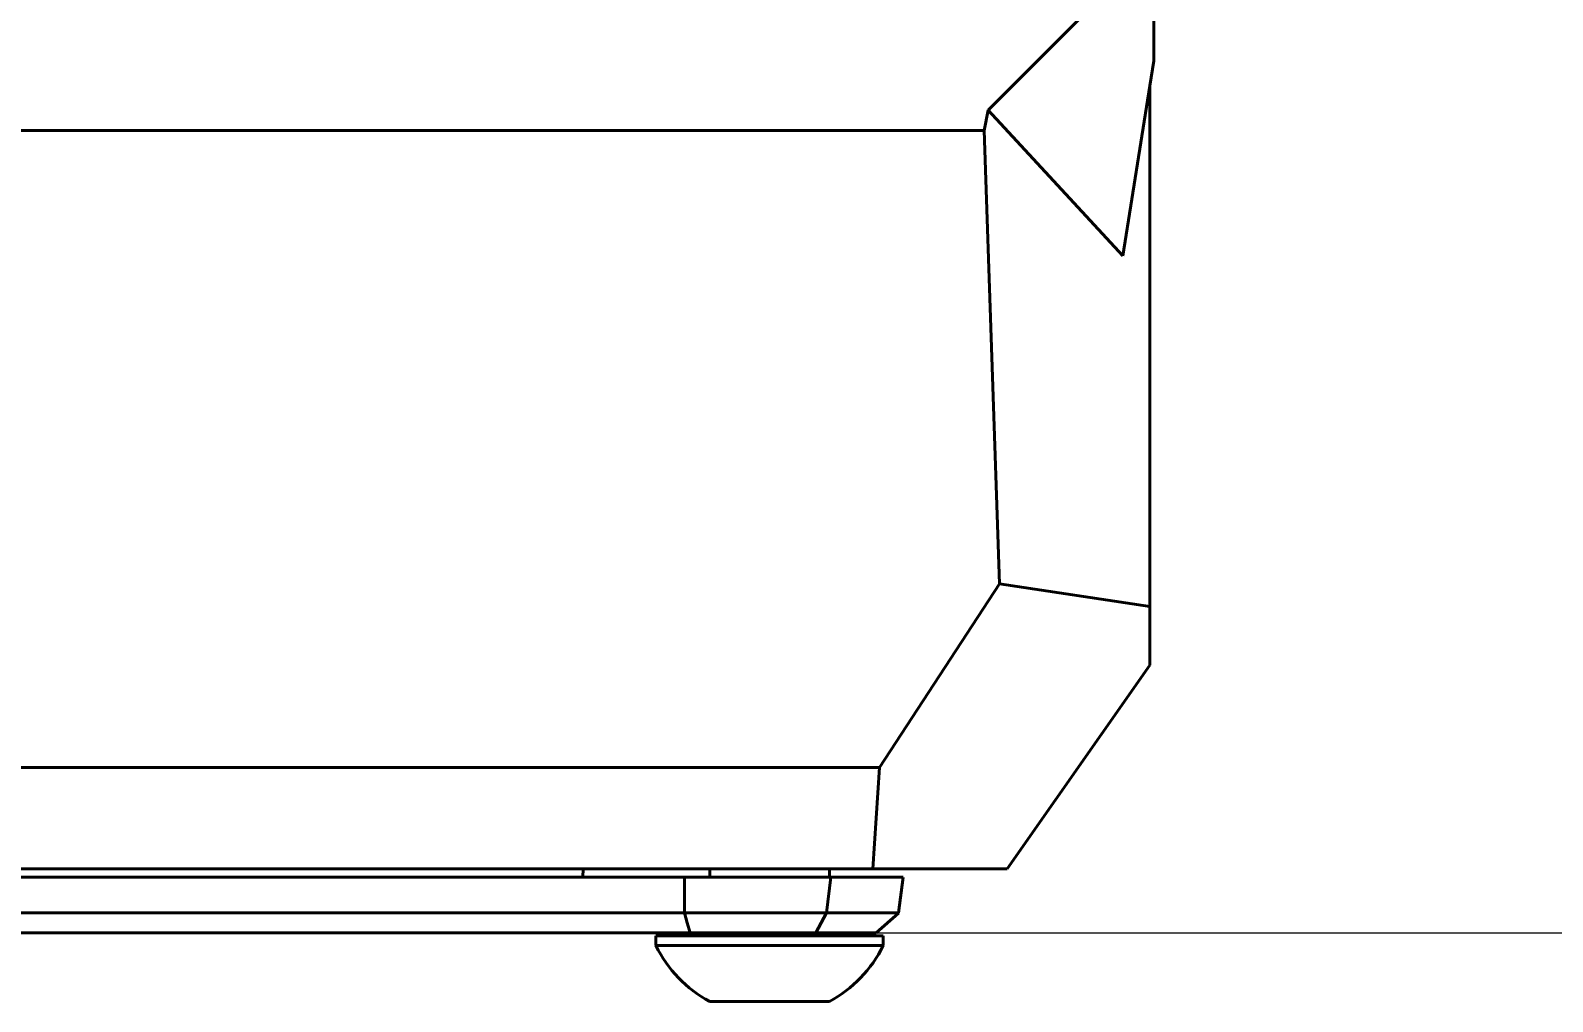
# Model space of a CAD drawing. Header units: millimetres. Extents: x 15 to 415, y 5 to 292.
# Drawn here: x 114.74 to 133.83, y 66.22 to 78.4 of the extents above; entities that cross this region are included whole.
import ezdxf

# ---------------------------------------------------------------- set-up
doc = ezdxf.new("R2010")
doc.units = ezdxf.units.MM
doc.layers.add('Annotations', color=7, linetype='Continuous')
doc.layers.add('Geometries', color=7, linetype='Continuous')
doc.styles.add('Shapr4', font='txt', dxfattribs={"height": 3.3495})
doc.dimstyles.new('ISO-25', dxfattribs={"dimtxt": 2.5, "dimasz": 2.5, "dimexe": 1.25, "dimexo": 0.625, "dimtad": 1, "dimtxsty": 'Standard', "dimcen": 2.5, "dimadec": 0, "dimazin": 0, "dimtfac": 1, "dimtmove": 0, "dimatfit": 3, "dimfxl": 1, "dimarcsym": 0})

# ---------------------------------------------------------------- blocks, each defined once
blk = doc.blocks.new('*D4')
at = {"layer": 'Annotations', "color": 0, "linetype": 'Continuous', "lineweight": 15}
for p, q in [((126.884, 146.28), (154.083, 146.28)), ((152.833, 143.78), (152.833, 69.582)), ((113.965, 67.082), (154.083, 67.082))]:
    blk.add_line(p, q, dxfattribs=at)
at = {"layer": 'Annotations', "color": 0}
for points in [[(153.25, 143.78), (152.417, 143.78), (152.833, 146.28)], [(152.417, 69.582), (153.25, 69.582), (152.833, 67.082)]]:
    blk.add_solid(points, dxfattribs=at)
at = {"layer": 'Defpoints', "color": 0}
for p in [(126.259, 146.28), (113.34, 67.082), (152.833, 67.082)]:
    blk.add_point(p, dxfattribs=at)
at = {"layer": 'Annotations', "color": 0, "lineweight": 15, "insert": (150.14, 103.851), "char_height": 3.3495, "attachment_point": 5, "rotation": 90, "style": 'Shapr4'}
blk.add_mtext('\\A1;158,4', dxfattribs=at)

msp = doc.modelspace()

# ---------------------------------------------------------------- linework, layer by layer
at = {"layer": 'Geometries', "linetype": 'Continuous', "lineweight": 40}
for p, q in [((126.75, 77.4041), (128.3298, 78.9838)), ((128.8298, 78.7152), (128.8298, 78.0232)), ((128.8298, 78.0232), (128.7798, 77.7075)), ((128.7798, 77.7075), (128.4419, 75.5743)), ((128.7798, 77.7075), (128.7798, 71.1772)), ((126.75, 77.4041), (126.7028, 77.1485)), ((128.4419, 75.5743), (126.75, 77.4041)), ((108.2702, 77.1485), (126.7028, 77.1485)), ((126.8941, 71.4619), (126.7028, 77.1485)), ((125.3903, 69.1556), (126.8941, 71.4619)), ((126.8941, 71.4619), (128.7798, 71.1772)), ((128.7798, 71.1772), (128.7798, 70.4393)), ((128.7798, 70.4393), (126.9915, 67.8853)), ((109.5335, 69.1556), (125.3903, 69.1556)), ((125.3034, 67.8853), (125.3903, 69.1556)), ((121.6728, 67.8853), (109.5429, 67.8853)), ((121.6728, 67.8853), (121.6616, 67.7821)), ((123.259, 67.8853), (121.6728, 67.8853)), ((124.759, 67.8853), (123.259, 67.8853)), ((123.259, 67.8853), (123.259, 67.7821)), ((125.3034, 67.8853), (124.759, 67.8853)), ((124.759, 67.7821), (124.759, 67.8853)), ((126.9915, 67.8853), (125.3034, 67.8853)), ((113.418, 67.7821), (121.6616, 67.7821)), ((121.6616, 67.7821), (122.9408, 67.7821)), ((122.9408, 67.7821), (122.9408, 67.3321)), ((123.259, 67.7821), (122.9408, 67.7821)), ((124.759, 67.7821), (123.259, 67.7821)), ((124.7218, 67.3321), (124.777, 67.7821)), ((124.777, 67.7821), (124.759, 67.7821)), ((124.777, 67.7821), (125.6838, 67.7821)), ((125.6838, 67.7821), (125.6284, 67.3312)), ((113.418, 67.3321), (122.9408, 67.3321)), ((122.9408, 67.3321), (124.7218, 67.3321)), ((124.5881, 67.0821), (124.7226, 67.3312)), ((124.7218, 67.3321), (124.7226, 67.3312)), ((124.7226, 67.3312), (125.6284, 67.3312)), ((125.3478, 67.0821), (125.6283, 67.3303)), ((125.6284, 67.3312), (125.6283, 67.3303)), ((123.013, 67.0821), (113.3402, 67.0821)), ((123.259, 67.0451), (122.584, 67.0451)), ((122.584, 66.9214), (122.584, 67.0451)), ((123.259, 67.0821), (123.013, 67.0821)), ((124.5881, 67.0821), (123.259, 67.0821)), ((123.259, 67.0451), (123.259, 67.0821)), ((124.759, 67.0451), (123.259, 67.0451)), ((124.759, 67.0821), (124.5881, 67.0821)), ((125.3478, 67.0821), (124.759, 67.0821)), ((124.759, 67.0451), (124.759, 67.0821)), ((125.434, 67.0451), (124.759, 67.0451)), ((125.434, 66.9214), (125.434, 67.0451)), ((125.434, 66.9214), (122.584, 66.9214)), ((124.759, 66.2201), (123.259, 66.2201))]:
    msp.add_line(p, q, dxfattribs=at)
at = {"layer": 'Geometries', "linetype": 'Continuous', "lineweight": 40, "flags": 128}
msp.add_lwpolyline([(123.013, 67.0821), (122.977, 67.2071), (122.9408, 67.3321)], dxfattribs=at)
at = {"layer": 'Geometries', "linetype": 'Continuous', "lineweight": 40}
for start, end in [(206.03726, 241.77734), (298.22267, 333.96274)]:
    msp.add_arc((124.009, 67.6176), 1.586, start, end, dxfattribs=at)

# ---------------------------------------------------------------- dimensions: what is measured, and where the dimension line sits
at = {"layer": 'Annotations', "linetype": 'Continuous', "lineweight": 15}
dim = msp.add_linear_dim(base=(152.8333, 67.0821), p1=(126.2586, 146.2799), p2=(113.3402, 67.0821), angle=270, dimstyle='ISO-25', override={"dimscale": 1, "dimgap": 0.7, "dimdec": 2, "dimlfac": 2, "dimrnd": 0.01, "dimzin": 8, "dimdsep": 44, "dimtxsty": 'Shapr4', "dimse1": 0, "dimse2": 0, "dimadec": 2, "dimtol": 0, "dimlim": 0, "dimtp": 0, "dimtm": 0, "dimtfac": 0.6, "dimtdec": 8, "dimfrac": 2, "dimtolj": 1, "dimlwd": 15, "dimlwe": 15}, dxfattribs=at)
dim.commit()
dim.dimension.update_dxf_attribs({"geometry": '*D4', "text_midpoint": (152.8333, 103.8507), "dimtype": 160})

doc.saveas('drawing.dxf')
